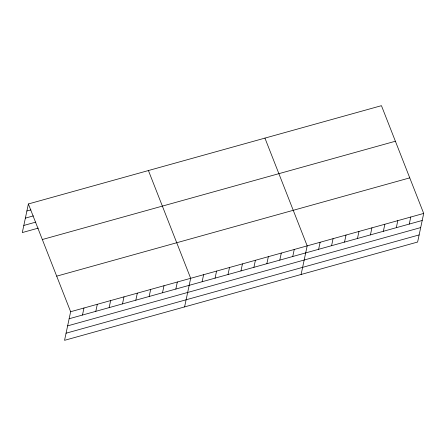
<?xml version="1.0" encoding="UTF-8"?>
<svg xmlns="http://www.w3.org/2000/svg" width="446" height="446" viewBox="0 0 446 446"><rect width="100%" height="100%" fill="white"/><g stroke="black" fill="none" stroke-linecap="round" stroke-linejoin="round"><path stroke-width="0.67" d="M28.382 203.961L70.635 311.721L64.553 340.326L417.618 242.039L423.7 213.433L381.447 105.674L28.382 203.961L22.3 232.567L38.306 228.112M82.477 315.043L83.971 308.008M95.812 311.33L97.312 304.295M109.153 307.617L110.647 300.582M122.488 303.904L123.988 296.869M135.829 300.191L137.323 293.156M149.165 296.478L150.659 289.443M162.506 292.766L164 285.73M175.841 289.053L177.335 282.017M184.594 306.909L190.676 278.304L148.423 170.545M202.127 281.733L203.621 274.697M215.072 278.131L216.566 271.096M228.017 274.53L229.512 267.488M240.963 270.923L242.457 263.887M253.908 267.321L255.407 260.28M266.853 263.714L268.353 256.679M279.798 260.113L281.298 253.077M292.749 256.506L294.243 249.47M301.106 274.474L307.188 245.869L264.935 138.109M318.639 249.303L320.133 242.262M331.584 245.696L333.078 238.66M344.529 242.094L346.024 235.053M357.475 238.487L358.969 231.452M370.42 234.886L371.919 227.85M383.365 231.279L384.865 224.243M396.31 227.677L397.81 220.642M409.261 224.07L410.755 217.035M26.883 210.997L30.886 209.888M25.372 218.116L33.372 215.892M23.811 225.453L35.819 222.108M42.325 239.524L395.39 141.237M56.692 276.158L409.757 177.87M70.635 311.721L423.7 213.433M69.136 318.756L422.206 220.469M67.625 325.875L420.69 227.588M66.064 333.207L419.134 234.919"/></g></svg>
